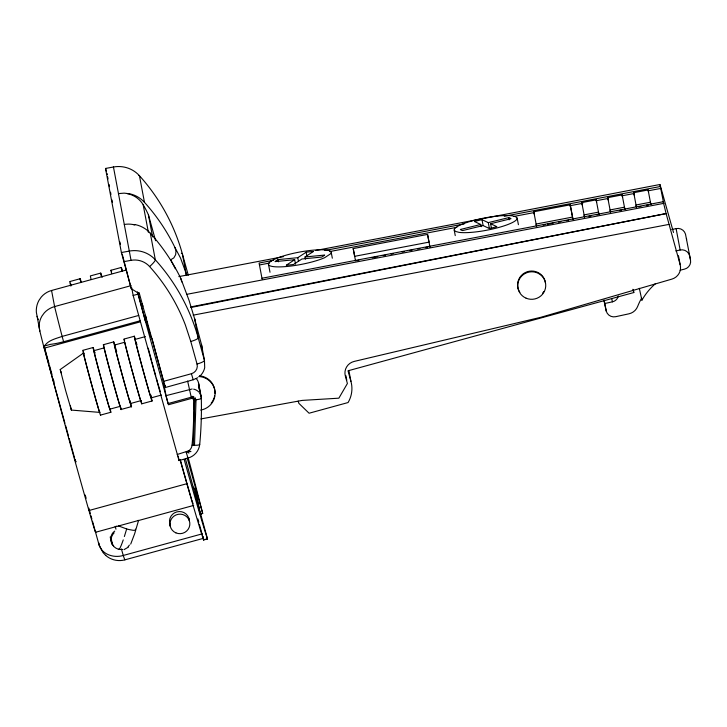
<?xml version="1.0" encoding="UTF-8"?>
<svg xmlns="http://www.w3.org/2000/svg" width="727" height="727" viewBox="0 0 727 727"><rect width="100%" height="100%" fill="white"/><g stroke="black" fill="none" stroke-linecap="round" stroke-linejoin="round"><path stroke-width="1.09" d="M196.19 378.558A9.651 9.542 -8.6 0 1 198.789 384.81L201.297 398.105A400.486 392.862 -10.7 0 1 199.734 444.279A8.006 1.499 5.4 0 1 194.5 445.269L193.291 445.224L194.836 399.823L196.045 399.732A8.006 1.536 -1.5 0 0 201.297 398.105A9.615 9.433 -10.7 0 0 200.97 395.87L198.453 382.556M194.5 445.269L196.045 399.732M177.234 454.493L188.793 450.795A8.006 7.861 -10.7 0 0 192.046 445.133A392.48 385.001 -10.7 0 0 193.718 408.938L194.836 399.823C193.264 400.632 193.327 397.751 191.565 398.423L168.428 404.757L137.376 291.99M95.6 532.264L138.566 520.45L134.668 533.682L130.696 544.114M135.513 529.156C136.167 531.473 131.142 529.774 129.624 529.674A9.951 1.727 16.2 0 1 126.68 528.956L124.362 536.526M199.734 444.279A16.021 15.712 -10.7 0 1 187.984 458.083L186.503 453.203L187.093 451.731L188.975 453.03L187.975 451.313L190.947 451.603L188.793 450.795M192.7 398.523L193.8 396.742L192.919 396.388L192.428 398.423L191.964 396.279L191.855 398.369L191.237 397.215L187.621 381.075M114.757 531.073C109.913 534.345 109.45 541.815 113.63 545.813M128.425 547.104L123.99 549.648M193.473 399.332L195.154 398.051L195.527 398.914L193.555 399.605M116.538 526.166L116.129 526.484L116.638 526.53M99.808 412.4L71.346 410.073L65.675 390.663L60.223 369.534L83.514 353.04M295.525 264.119L294.68 259.703L286.311 265.191A26.036 5.053 -10.8 0 0 293.554 264.483L301.923 259.003L321.561 257.085A26.036 5.053 -10.8 0 0 324.651 255.059L305.013 256.976L305.431 259.185M294.68 259.703L275.051 261.62A26.036 5.053 -10.8 0 1 278.132 259.603L297.77 257.685L306.149 252.205A26.036 5.053 -10.8 0 1 313.392 251.497L305.013 256.976M197.789 377.722L193.218 379.767L165.402 387.482L139.402 293.644M193.164 398.859L195.154 398.051M119.028 549.503L118.365 549.167M200.743 513.962L202.669 513.426L202.26 511.617A148.181 2.363 74.7 0 0 188.175 457.692M80.134 278.723L69.837 281.549A33.642 0.536 74.7 0 0 70.464 284.866M100.735 273.088L90.43 275.906A33.642 0.536 74.7 0 0 91.066 279.232M111.031 270.262L121.336 267.445M64.93 423.205L44.12 348.097A119.346 1.899 74.7 0 1 39.849 331.121L36.35 312.247A21.192 21.183 20.8 0 1 38.958 300.378L41.312 296.998A20.647 20.629 5.8 0 1 51.562 290.482L125.971 270.108M131.196 285.602L54.598 306.576A20.647 19.411 -12.8 0 0 44.302 312.874L41.93 316.1A21.192 19.856 -14.1 0 0 39.194 327.323L39.849 331.121M178.233 456.247L179.06 460.682L133.15 295.462L137.785 294.19M138.739 315.436L62.131 336.41C55.779 338.691 47.473 340.327 44.056 346.788L44.12 348.097M95.528 531.219A56.07 0.891 74.7 0 1 88.93 510.518A139.366 2.217 74.7 0 1 44.501 348.088L44.12 346.097L50.599 344.325A20.829 4.035 -15.5 0 0 63.612 341.726L140.211 320.761M44.501 348.088L140.42 321.825M147.481 321.725L145.791 322.361L145.582 321.752L137.757 292.236M93.129 347.515L82.833 350.341A33.642 0.536 74.7 0 0 91.711 384.937A33.642 0.536 74.7 0 0 100.48 414.526M103.434 344.698L113.73 341.881M124.035 339.055L134.331 336.237M104.215 347.86L93.919 350.687A30.434 0.482 74.7 0 0 102.243 382.756A30.434 0.482 74.7 0 0 110.004 409.119L120.309 406.302A30.434 0.482 74.7 0 1 111.495 376.095A30.434 0.482 74.7 0 1 104.415 348.124M114.512 345.043L124.817 342.226A30.434 0.482 74.7 0 0 133.141 374.296A30.434 0.482 74.7 0 0 140.902 400.659L130.606 403.485A30.434 0.482 74.7 0 1 121.791 373.278A30.434 0.482 74.7 0 1 114.712 345.298M135.113 339.409L145.409 336.583M163.602 381.339L191.41 373.723A8.006 7.861 -10.7 0 0 197.035 364.036A8.006 1.554 -15.5 0 0 204.469 360.392L201.461 344.444A156.187 2.49 74.7 0 1 194.618 318.771L189.102 300.505L180.796 278.432A200.243 196.435 -10.7 0 0 150.298 233.203A28.035 27.499 -10.7 0 0 135.731 224.707L132.959 224.507M161.503 395.025L151.207 397.842A30.434 0.482 74.7 0 1 142.392 367.644A30.434 0.482 74.7 0 1 135.313 339.663M191.565 398.423L191.237 397.215L168.101 403.549L166.047 395.652L192.164 388.981M100.49 415.108L110.795 412.282M121.091 409.465L131.387 406.647M141.692 403.83L151.988 401.004M633.29 289.8L633.808 292.545L348.006 370.797L350.941 381.393A28.035 27.499 -10.7 0 1 348.069 402.549L309.084 413.227L298.833 403.303L298.234 401.122M179.042 460.536L187.984 458.083M88.93 510.518L187.03 483.655A56.07 0.891 74.7 0 0 191.646 499.349M138.475 520.55L193.709 505.41M198.916 507.764L200.843 507.237M200.725 513.807L202.651 513.28L200.734 513.88L202.642 513.38L187.193 458.001M202.033 533.909L123.245 555.473C113.848 558.372 101.426 554.447 98.836 544.105L92.483 521.214M203.678 538.271L124.89 559.845A140.175 2.226 74.7 0 1 123.245 555.473L121.436 548.976M180.314 460.545A148.181 2.363 74.7 0 0 203.524 539.825L207.522 539.116L207.44 538.634L185.403 458.737M203.524 539.825L207.504 538.961M481.183 226.679L480.756 224.479L460.355 229.478A26.036 5.053 -10.8 0 0 462.672 230.568L483.073 225.561L489.353 228.514A26.036 5.053 -10.8 0 0 496.877 226.67L490.598 223.716L491.443 228.133M480.756 224.479L474.477 221.526A26.036 5.053 -10.8 0 1 482.01 219.681L488.28 222.635L508.682 217.627A26.036 5.053 -10.8 0 1 510.999 218.718L490.598 223.716M671.73 229.541L676.101 228.596A8.006 7.861 -10.7 0 1 685.497 234.158L690.486 259.812A8.006 7.861 -10.7 0 1 684.334 269.19A64.076 62.858 -10.7 0 0 680.118 270.253M675.774 250.942L680.145 249.997A8.006 7.861 -10.7 0 1 689.541 255.559L690.486 259.812M655.527 283.594A64.076 62.858 -10.7 0 0 641.914 300.187L641.55 298.27A64.076 62.858 -10.7 0 0 637.643 306.458A12.014 11.786 -10.7 0 1 628.955 313.81L615.651 316.699A8.006 7.861 -10.7 0 1 606.254 311.138L604.582 303.541L612.407 301.841A7.733 7.579 -10.7 0 0 618.332 296.007M190.638 307.53L666.105 213.574L680.145 264.637A12.014 11.786 -10.7 0 1 671.902 279.104L540.588 317.363L354.203 361.419A12.014 11.786 -10.7 0 0 345.343 376.05L347.397 383.502L338.864 398.178L302.214 400.404L200.952 418.916M191.01 306.867L666.105 213.574L663.224 201.715L261.956 278.25M178.842 276.605L283.548 256.631M315.845 250.47L481.81 218.818M484.037 218.391L659.98 184.494L673.502 232.504M273.57 260.275L259.085 263.038L262.12 279.095M324.842 250.497L464.171 223.916M504.302 216.264L660.343 186.503L663.742 203.615L663.224 201.715M572.531 217.091L536.117 224.034L536.553 226.351L533.791 211.766L570.213 204.814L572.976 219.409L570.213 204.814M596.722 214.874L598.939 214.456L598.494 212.139L584.108 214.883L584.544 217.2L581.791 202.606L596.176 199.861L596.622 202.179M610.298 211.13L607.754 197.653L622.139 194.909L622.585 197.226M648.102 189.956L650.865 204.551L650.42 202.233L636.034 204.978L636.47 207.295L633.717 192.7L648.102 189.956L648.548 192.273M259.448 264.973L269.49 263.056M329.704 251.569L456.82 227.324M513.68 216.473L533.754 212.647M569.441 205.841L582.818 203.287M596.195 200.734L608.463 198.398M621.849 195.845L634.108 193.509M648.602 190.738L660.87 188.402M353.204 248.589L427.558 234.412L429.03 242.127L354.676 256.313L353.204 248.589L355.53 260.893M356.639 260.684L358.865 260.266M372.179 257.721L377.722 256.667M383.274 255.604L385.492 255.186M391.044 254.123L393.262 253.705M402.14 252.005L404.357 251.587M409.91 250.524L412.127 250.106M417.671 249.043L419.897 248.625M425.44 247.562L427.658 247.135M543.178 225.088L545.386 224.67M547.595 224.243L553.111 223.198M558.627 222.144L560.835 221.717M566.351 220.672L568.559 220.245M588.979 216.355L591.187 215.928M619.368 210.557L621.585 210.13M638.688 206.868L640.905 206.45M646.439 205.396L648.648 204.969M186.812 294.326L663.542 203.396M193.173 315.154L669.031 224.389M139.102 292.545L139.33 293.772L131.278 288.701L121.391 252.533L105.506 168.455L113.448 167.001A28.035 27.499 -10.7 0 1 139.439 175.725A200.243 196.435 -10.7 0 1 182.332 253.75L188.284 275.242M121.391 252.533L129.333 251.079A28.035 27.499 -10.7 0 1 155.324 259.803A200.243 196.435 -10.7 0 1 198.217 337.828L204.469 360.392L204.696 367.735A16.021 15.712 -10.7 0 1 199.78 376.195M123.79 261.665L131.042 260.33A20.029 19.647 -10.7 0 1 149.608 266.564A192.237 188.575 -10.7 0 1 185.421 325.114L190.783 341.472L197.035 364.036M118.474 193.6L124.199 193.137L129.897 193.827A28.035 27.499 -10.7 0 1 144.464 202.324A200.243 196.435 -10.7 0 1 174.962 247.553L180.569 258.121L185.93 272.798A156.187 2.49 74.7 0 1 186.721 275.478M137.994 520.405L138.539 520.441M192.046 445.133L193.291 445.224M126.68 528.956L118.574 525.939M518.415 224.707L517.151 218.091L515.688 216.737L512.353 215.846A32.043 6.225 -10.8 0 0 476.421 219.745A32.043 6.225 -10.8 0 0 454.211 230.105L455.256 235.612M454.211 230.105L455.675 231.459L459.001 232.358A32.043 6.225 -10.8 0 0 494.942 228.451A32.043 6.225 -10.8 0 0 517.151 218.091M105.697 555.401L102.889 552.42L99.245 545.105A119.346 1.899 74.7 0 1 98.836 544.105M60.223 369.534L60.532 370.261M199.734 393.189L200.97 395.87M175.352 268.79L170.672 259.793L173.844 257.885L175.652 254.686L175.961 251.051L174.962 247.553M163.711 381.293L163.375 380.112M202.07 534.036L202.242 534.536L202.051 533.818M105.733 168.982L105.506 168.455M60.877 371.361L61.35 372.906M105.915 169.6L106.424 171.336M146.372 321.261L151.007 337.273L152.016 338.618A145.782 2.317 74.7 0 0 163.021 379.658L166.047 395.652M180.796 278.432L181.805 281.958M146.209 318.19L145.409 315.327M632.899 289.273L633.808 292.545M127.125 193.627A23.864 23.409 -10.7 0 1 143.174 204.741A105.415 103.416 -10.7 0 1 148.417 214.819L155.596 240.71M191.41 373.723L193.218 379.767M186.176 452.04L186.503 453.203M107.023 173.444L107.323 174.525M197.889 518.969L198.78 522.168M199.371 524.303L201.733 532.836M115.166 526.339L115.956 529.201M63.612 341.726L62.131 336.41A140.175 2.226 74.7 0 1 54.598 306.576L51.562 290.482M44.12 346.097L48.973 363.591M49.572 365.772L51.999 374.514M53.207 378.885L54.116 382.166M85.232 495.042L86.14 498.313M88.858 508.128L90.375 513.58M90.975 515.761L91.884 519.033M65.539 425.377L68.556 436.264M69.156 438.445L74.59 458.037M142.901 306.267L142.138 303.486M202.66 536.099L203.642 540.025M70.355 405.702L71.346 410.073M639.315 288.292L641.914 300.187M193.273 487.19A24.027 23.573 -10.7 0 1 195.263 489.435L199.362 509.572M195.263 489.435L199.961 513.307M633.717 192.7L634.153 195.018M607.754 197.653L608.19 199.97M610.507 212.248L610.071 209.93L624.457 207.186L624.902 209.503L622.139 194.909M581.791 202.606L582.227 204.923M533.791 211.766L534.236 214.074M508.682 217.627L509.109 219.836M488.28 222.635L489.335 228.142M482.01 219.681L483.055 225.197M331.112 251.851L332.33 258.212M306.149 252.205L306.985 256.613M297.77 257.685L298.406 260.993M278.132 259.603L278.559 261.802M268.581 264.837L269.999 272.262M676.101 228.596L680.145 249.997M678.464 255.731L680.145 264.637M660.025 184.822L660.343 186.503M596.176 199.861L598.939 214.456M611.78 298.543L612.407 301.841M604.173 300.151L606.254 311.138M603.955 300.251L604.582 303.541M427.558 234.412L429.993 247.253M348.86 370.406L350.941 381.393M345.925 375.705L346.77 380.157M148.417 214.819L152.588 236.875M144.464 202.324L139.439 175.725A8.006 1.336 -42 0 0 138.657 175.598M150.298 233.203L155.324 259.803A8.006 1.336 -42 0 1 149.608 266.564M143.174 204.741L148.381 232.313M199.571 510.681L200.416 515.152M165.02 385.301L165.411 387.382M189.02 518.678L189.511 521.277M145.209 319.135L145.6 321.17M131.696 287.738L133.15 295.462M131.278 288.701L122.245 254.196M107.605 176.752L108.023 178.96M109.068 184.494L109.486 186.703M110.531 192.237L110.949 194.454M111.994 199.98L112.412 202.197M119.946 242.018L120.364 244.236M169.827 523.94L170.318 526.539M110.231 536.944L110.858 540.27M98.845 542.978L99.245 545.105M131.042 260.33L113.421 166.856L113.548 167.573M111.276 538.762L112.231 544.241L111.922 542.06M198.834 386.928L198.88 389.054M193.591 399.886L193.718 408.938M198.771 376.531A17.221 16.894 -10.7 0 1 200.679 410.083M199.525 375.823A17.221 16.894 -10.7 0 1 214.974 393.362M214.629 395.997A17.221 16.894 -10.7 0 1 214.165 397.705M213.874 398.541A17.221 16.894 -10.7 0 1 212.72 400.95M212.248 401.713A17.221 16.894 -10.7 0 1 211.194 403.149M543.741 291.545A14.013 13.749 -10.7 0 1 542.506 293.335M519.869 292.408A14.013 13.749 -10.7 0 1 526.866 271.871A14.013 13.749 -10.7 0 1 545.514 283.203M196.081 499.067A24.027 23.573 -10.7 0 1 197.371 500.594M99.735 411.845A30.798 0.491 74.7 0 1 94.328 394.17M94.019 393.08A30.798 0.491 74.7 0 1 85.786 362.619A30.798 0.491 74.7 0 1 83.969 354.104M136.049 341.89A30.434 0.482 74.7 0 1 136.921 344.78M150.489 394.525A30.434 0.482 74.7 0 1 150.862 396.106M160.303 391.689A30.434 0.482 74.7 0 1 157.723 382.884M157.468 381.984A30.434 0.482 74.7 0 1 156.378 378.14M155.814 376.123A30.434 0.482 74.7 0 1 154.042 369.743M153.742 368.662A30.434 0.482 74.7 0 1 151.943 362.082M151.652 361.001A30.434 0.482 74.7 0 1 149.68 353.667M149.371 352.522A30.434 0.482 74.7 0 1 148.226 348.16M83.423 351.968A33.642 0.536 74.7 0 1 83.932 353.576M110.159 408.965A33.642 0.536 74.7 0 1 100.853 377.876A33.642 0.536 74.7 0 1 94.873 352.868M141.056 400.504A33.642 0.536 74.7 0 1 132.914 373.66A33.642 0.536 74.7 0 1 124.617 340.69M150.716 395.061A33.642 0.536 74.7 0 1 149.035 391.535A33.642 0.536 74.7 0 1 137.539 349.742A33.642 0.536 74.7 0 1 135.431 339.482M115.448 347.533A30.434 0.482 74.7 0 1 116.674 351.586M120.727 407.284A33.642 0.536 74.7 0 1 111.922 377.886A33.642 0.536 74.7 0 1 104.025 346.325M130.76 403.321A33.642 0.536 74.7 0 1 121.736 373.287A33.642 0.536 74.7 0 1 115.139 346.125M130.115 400.704A33.642 0.536 74.7 0 1 130.569 402.531M94.301 351.468A30.434 0.482 74.7 0 1 94.855 353.168M686.442 238.411A8.006 7.861 -10.7 0 1 686.606 239.628M70.864 286.084A30.798 0.491 74.7 0 1 70.646 284.421M122.118 270.617A30.434 0.482 74.7 0 1 122.318 270.871M70.419 283.176A33.642 0.536 74.7 0 1 70.928 284.784M80.761 282.049A33.642 0.536 74.7 0 1 81.233 281.967M111.658 273.588A33.642 0.536 74.7 0 1 111.622 271.898M121.963 270.771A33.642 0.536 74.7 0 1 122.427 270.689M101.516 276.251A30.434 0.482 74.7 0 1 101.716 276.505M101.362 276.405A33.642 0.536 74.7 0 1 102.134 277.332M80.915 281.894A30.434 0.482 74.7 0 1 81.115 282.149M202.061 349.169A16.903 16.839 -47.9 0 0 201.806 346.007L201.461 344.444A8.006 2.445 -15 0 1 200.961 345.725M186.039 274.761A8.006 6.198 -16.4 0 0 185.93 272.798L182.332 253.75A8.006 1.554 -15.5 0 0 182.195 253.532M181.359 253.287A8.006 1.554 -15.5 0 1 181.868 253.378M190.783 341.472A8.006 1.554 -15.5 0 0 198.217 337.828L194.618 318.771A8.006 3.808 -14.8 0 1 194.582 319.998M124.308 224.479A23.864 23.409 -10.7 0 1 134.84 224.934M129.415 545.05A9.951 9.76 -10.7 0 1 128.088 546.659M122.536 549.412A9.951 9.76 -10.7 0 1 114.112 532.846M123.245 539.897A26.772 2.317 -74.7 0 1 119.61 548.721M170.354 525.376A9.951 9.76 -10.7 0 1 176.815 511.899A9.951 9.76 -10.7 0 1 189.311 520.187M207.386 538.771A148.181 2.363 74.7 0 1 184.176 459.491M193.664 389.154A9.615 9.433 -10.7 0 1 198.816 392.017M193.037 503.711A56.07 0.891 74.7 0 1 191.973 500.421M187.03 483.655A139.366 2.217 74.7 0 1 180.232 459.709M198.789 384.81A8.006 0.536 -1.9 0 1 198.362 384.983M203.251 537.298A140.175 2.226 74.7 0 1 202.96 536.553M124.89 559.854A20.765 20.729 -3.2 0 1 105.697 555.401M37.05 316.309A119.346 1.899 74.7 0 1 37.386 317.181M37.795 318.326A119.346 1.899 74.7 0 1 38.267 319.735M270.971 261.157L268.672 263.165A32.043 6.225 -10.8 0 0 287.492 266.427A32.043 6.225 -10.8 0 0 324.633 257.703L331.03 253.514A32.043 6.225 -10.8 0 0 312.201 250.252A32.043 6.225 -10.8 0 0 275.07 258.976L270.971 261.157M75.926 461.918L74.89 459.128L75.826 461.818M526.084 298.179A14.013 13.749 -10.7 0 0 545.659 283.975A14.013 13.749 -10.7 0 0 523.458 274.506A14.013 13.749 -10.7 0 0 526.084 298.179M175.907 532.873A9.951 9.76 -10.7 0 0 189.802 522.786A9.951 9.76 -10.7 0 0 174.044 516.07A9.951 9.76 -10.7 0 0 175.907 532.873"/></g></svg>
